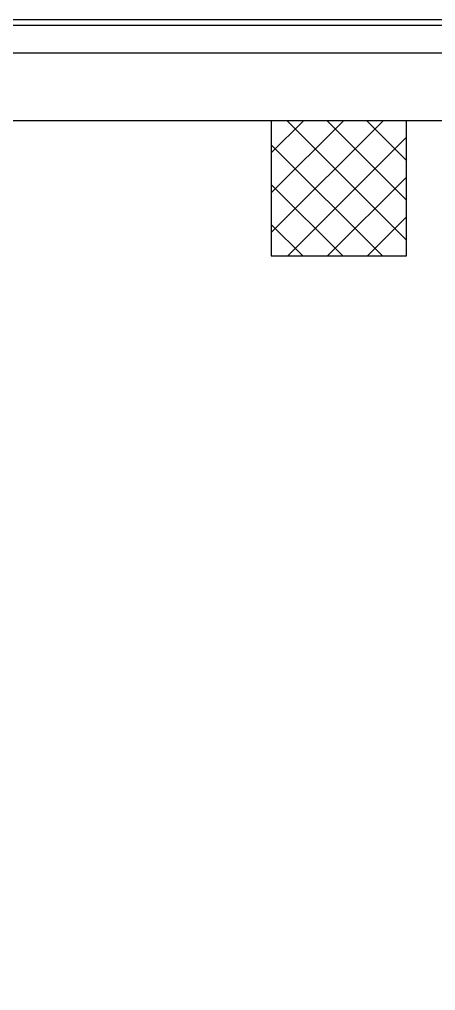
# Model space of a CAD drawing. Extents: x 152000 to 152174, y 158796 to 159332.
# Drawn here: x 152079.73 to 152084.97, y 159173.64 to 159185.89 of the extents above; entities that cross this region are included whole.
import ezdxf

# ---------------------------------------------------------------- set-up
doc = ezdxf.new("R2010")
doc.units = 0
doc.header["$LTSCALE"] = 3
doc.header["$MEASUREMENT"] = 0
doc.linetypes.add('AUSGEZOGEN', pattern=[0])
for name, color, linetype in [('EBENE0', 7, 'AUSGEZOGEN'), ('ELEV', 1, 'CONTINUOUS'), ('HATSH', 252, 'CONTINUOUS')]:
    doc.layers.add(name, color=color, linetype=linetype)

msp = doc.modelspace()

# ---------------------------------------------------------------- linework, layer by layer
at = {"layer": 'EBENE0', "color": 8, "linetype": 'AUSGEZOGEN'}
for p, q in [((152096.5425139916, 159185.4611813809), (152070.9674258224, 159185.4611813809)), ((152096.5425139916, 159185.4611813809), (152070.9674258224, 159185.4611813809)), ((152097.1108492844, 159184.6086784416), (152070.3990927133, 159184.6086784418))]:
    msp.add_line(p, q, dxfattribs=at)
at = {"layer": 'EBENE0', "color": 3, "linetype": 'AUSGEZOGEN'}
for p, q in [((152082.9024682112, 159184.6086761767), (152082.9024682112, 159182.9036706012)), ((152084.6074737866, 159184.6086761767), (152082.9024682112, 159184.6086761767)), ((152084.6074737866, 159182.9036706012), (152084.6074737866, 159184.6086761767)), ((152082.9024682112, 159182.9036706012), (152084.6074737866, 159182.9036706012))]:
    msp.add_line(p, q, dxfattribs=at)
at = {"layer": 'ELEV', "color": 8}
for points in [[(152069.1203361213, 159156.6181652789), (152069.1203361214, 159185.8874328504), (152098.3896036928, 159185.8874328504), (152098.3896036928, 159156.6181652788)], [(152069.1913780328, 159156.6892071903), (152069.1913780329, 159185.8163909387), (152098.3185617813, 159185.8163909386), (152098.3185617813, 159156.6892071903)]]:
    msp.add_lwpolyline(points, close=True, dxfattribs=at)
at = {"layer": 'HATSH'}
for p, q in [((152082.9024682112, 159184.2029908187), (152083.3081536503, 159184.6086762583)), ((152082.9024682112, 159183.7006486855), (152083.8104957836, 159184.6086762583)), ((152082.9024682112, 159183.1983065523), (152084.3128379168, 159184.6086762583)), ((152084.6074737866, 159183.104030133), (152083.1028276613, 159184.6086762583)), ((152084.6074737866, 159183.6063722662), (152083.6051697945, 159184.6086762583)), ((152084.6074737866, 159184.1087143994), (152084.1075119278, 159184.6086762583)), ((152083.1101744745, 159182.9036706828), (152084.6074737866, 159184.4009699946)), ((152084.3054911036, 159182.9036706828), (152082.9024682112, 159184.3066935753)), ((152083.6125166077, 159182.9036706828), (152084.6074737866, 159183.8986278614)), ((152083.8031489704, 159182.9036706828), (152082.9024682112, 159183.804351442)), ((152084.1148587409, 159182.9036706828), (152084.6074737866, 159183.3962857282)), ((152083.3008068372, 159182.9036706828), (152082.9024682112, 159183.3020093088))]:
    msp.add_line(p, q, dxfattribs=at)

doc.saveas('drawing.dxf')
